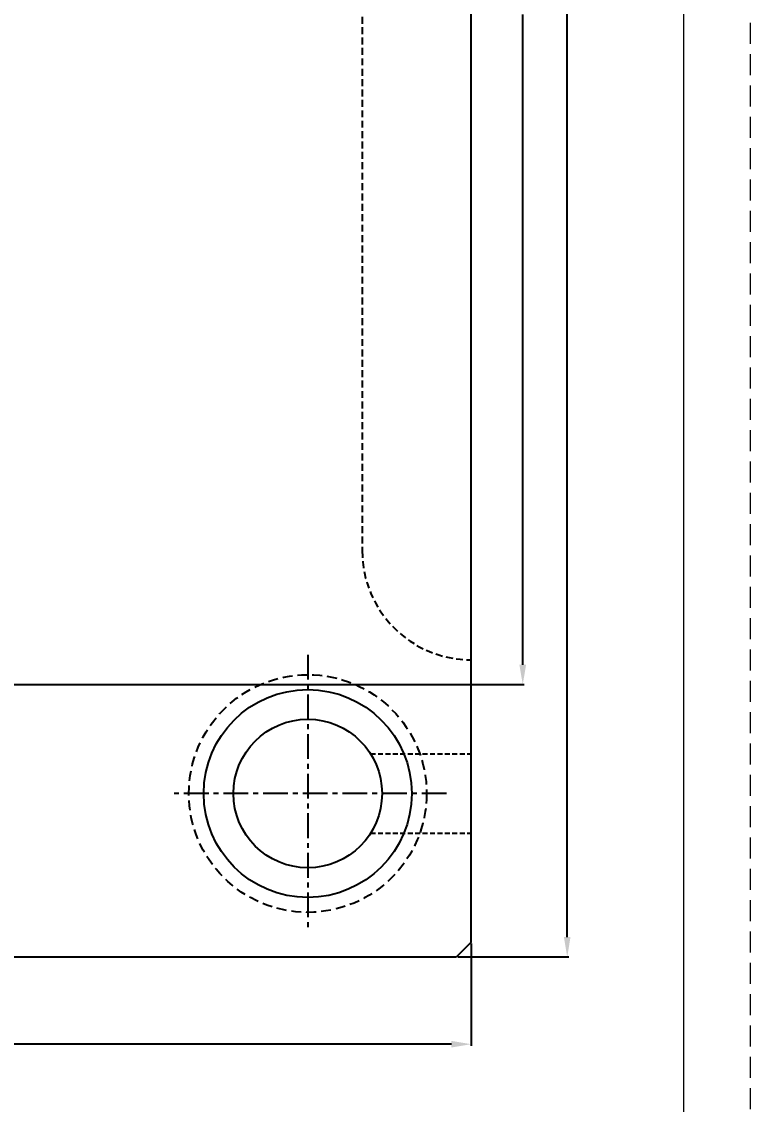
# Model space of a CAD drawing. Header units: millimetres. Extents: x 27275 to 28529, y -21406 to -20519.
# Drawn here: x 28381.9 to 28529, y -21006.1 to -20787.4 of the extents above; entities that cross this region are included whole.
import ezdxf

# ---------------------------------------------------------------- set-up
doc = ezdxf.new("R2010")
doc.units = ezdxf.units.MM
doc.header["$LTSCALE"] = 8
for name, pattern in [('CENTER', [2, 1.25, -0.25, 0.25, -0.25]), ('DASHED', [0.75, 0.5, -0.25]), ('HIDDEN', [0.375, 0.25, -0.125])]:
    doc.linetypes.add(name, pattern=pattern)
doc.layers.get('DEFPOINTS').update_dxf_attribs({"color": 6})
doc.layers.add('cen', color=1, linetype='CENTER')
doc.layers.add('hidden', color=4, linetype='HIDDEN')
doc.layers.add('dim', color=3, linetype='Continuous', lineweight=15)
doc.layers.add('MBOM-ASSIS-LAYER', color=71, linetype='Continuous', lineweight=9)
doc.styles.get("Standard").update_dxf_attribs({"font": 'txt.shx', "width": 0.8, "bigfont": 'chineset.shx'})
doc.dimstyles.new('ISO-25', dxfattribs={"dimtxt": 5, "dimasz": 4, "dimexe": 0.3, "dimexo": 0.3, "dimtad": 0, "dimzin": 1, "dimdsep": 46, "dimtxsty": 'Standard', "dimcen": 0, "dimclrd": 3, "dimclre": 3, "dimclrt": 3, "dimazin": 0, "dimtfac": 1, "dimtofl": 0, "dimtmove": 0, "dimatfit": 0, "dimfxl": 0, "dimarcsym": 0})

# ---------------------------------------------------------------- blocks, each defined once
blk = doc.blocks.new('*D26269')
at = {"layer": 'DEFPOINTS', "color": 0}
for p in [(28122.64, -20973.29), (28472.64, -20973.29), (28122.64, -20993.92)]:
    blk.add_point(p, dxfattribs=at)
at = {"layer": 'dim', "color": 3, "lineweight": -2}
for p, q in [((28122.64, -20973.59), (28122.64, -20994.22)), ((28472.64, -20973.59), (28472.64, -20994.22)), ((28126.64, -20993.92), (28288.02, -20993.92)), ((28468.64, -20993.92), (28307.27, -20993.92))]:
    blk.add_line(p, q, dxfattribs=at)
at = {"layer": 'dim', "color": 3}
for points in [[(28126.64, -20993.25), (28126.64, -20994.58), (28122.64, -20993.92)], [(28468.64, -20994.58), (28468.64, -20993.25), (28472.64, -20993.92)]]:
    blk.add_solid(points, dxfattribs=at)
at = {"layer": 'dim', "color": 3, "insert": (28297.64, -20993.92), "char_height": 5, "attachment_point": 5}
blk.add_mtext('350.00', dxfattribs=at)
blk = doc.blocks.new('*D26270')
at = {"layer": 'DEFPOINTS', "color": 0}
for p in [(28469.64, -20576.29), (28492.03, -20576.29), (28469.64, -20976.29)]:
    blk.add_point(p, dxfattribs=at)
at = {"layer": 'dim', "color": 3, "lineweight": -2}
for p, q in [((28469.94, -20576.29), (28492.33, -20576.29)), ((28492.03, -20580.29), (28492.03, -20766.99)), ((28492.03, -20972.29), (28492.03, -20785.58)), ((28469.94, -20976.29), (28492.33, -20976.29))]:
    blk.add_line(p, q, dxfattribs=at)
at = {"layer": 'dim', "color": 3}
for points in [[(28492.69, -20580.29), (28491.36, -20580.29), (28492.03, -20576.29)], [(28491.36, -20972.29), (28492.69, -20972.29), (28492.03, -20976.29)]]:
    blk.add_solid(points, dxfattribs=at)
at = {"layer": 'dim', "color": 3, "insert": (28492.03, -20776.29), "char_height": 5, "attachment_point": 5, "rotation": 90}
blk.add_mtext('400.00', dxfattribs=at)
blk = doc.blocks.new('*D26272')
at = {"layer": 'DEFPOINTS', "color": 0}
for p in [(28368.64, -20631.29), (28483.05, -20631.29), (28368.64, -20921.29)]:
    blk.add_point(p, dxfattribs=at)
at = {"layer": 'dim', "color": 3, "lineweight": -2}
for p, q in [((28368.94, -20631.29), (28483.35, -20631.29)), ((28483.05, -20635.29), (28483.05, -20766.66)), ((28483.05, -20917.29), (28483.05, -20785.91)), ((28368.94, -20921.29), (28483.35, -20921.29))]:
    blk.add_line(p, q, dxfattribs=at)
at = {"layer": 'dim', "color": 3}
for points in [[(28483.72, -20635.29), (28482.38, -20635.29), (28483.05, -20631.29)], [(28482.38, -20917.29), (28483.72, -20917.29), (28483.05, -20921.29)]]:
    blk.add_solid(points, dxfattribs=at)
at = {"layer": 'dim', "color": 3, "insert": (28483.05, -20776.29), "char_height": 5, "attachment_point": 5, "rotation": 90}
blk.add_mtext('290.00', dxfattribs=at)
blk = doc.blocks.new('20100617.142056')
at = {"layer": 'MBOM-ASSIS-LAYER', "linetype": 'DASHED'}
blk.add_line((0, 0), (0, 841), dxfattribs=at)
at = {"layer": 'MBOM-ASSIS-LAYER'}
blk.add_line((-12.7, 12.7), (-12.7, 828.3), dxfattribs=at)

msp = doc.modelspace()

# ---------------------------------------------------------------- linework, layer by layer
for p, q in [((28472.642, -20973.286), (28472.642, -20579.286)), ((28472.642, -20973.286), (28469.642, -20976.286)), ((28125.642, -20976.286), (28469.642, -20976.286))]:
    msp.add_line(p, q)
at = {"color": 8, "linetype": 'HIDDEN', "ltscale": 0.7}
msp.add_line((28450.642, -20658.286), (28450.642, -20894.286), dxfattribs=at)
at = {"color": 8, "linetype": 'HIDDEN', "ltscale": 0.5}
for p, q in [((28452.331, -20935.286), (28472.642, -20935.286)), ((28452.331, -20951.286), (28472.642, -20951.286))]:
    msp.add_line(p, q, dxfattribs=at)
for radius in [21, 15]:
    msp.add_circle((28439.642, -20943.286), radius)
at = {"color": 8, "linetype": 'HIDDEN', "ltscale": 0.7}
msp.add_arc((28472.642, -20894.286), 22, 180, 270, dxfattribs=at)
at = {"layer": 'cen', "ltscale": 0.5}
for p, q in [((28439.642, -20915.286), (28439.642, -20971.286)), ((28467.642, -20943.286), (28411.642, -20943.286))]:
    msp.add_line(p, q, dxfattribs=at)
at = {"layer": 'dim'}
msp.add_line((28472.642, -20916.286), (28472.642, -20916.286), dxfattribs=at)
at = {"layer": 'hidden'}
msp.add_circle((28439.642, -20943.286), 24, dxfattribs=at)

# ---------------------------------------------------------------- block references
at = {"layer": 'MBOM-ASSIS-LAYER', "xscale": 1.054948194158051, "yscale": 1.054948194158051, "zscale": 1.054948194158051}
msp.add_blockref('20100617.142056', (28529, -21405.8), dxfattribs=at)

# ---------------------------------------------------------------- dimensions: what is measured, and where the dimension line sits
at = {"layer": 'dim'}
for base, p1, p2, angle, picture, middle in [((28492.028, -20576.286), (28469.642, -20976.286), (28469.642, -20576.286), 90, '*D26270', (28492.028, -20776.286)), ((28122.642, -20993.917), (28472.642, -20973.286), (28122.642, -20973.286), 180, '*D26269', (28297.642, -20993.917))]:
    dim = msp.add_linear_dim(base=base, p1=p1, p2=p2, angle=angle, dimstyle='ISO-25', dxfattribs=at)
    dim.commit()
    dim.dimension.update_dxf_attribs({"geometry": picture, "text_midpoint": middle, "dimtype": 160})
dim = msp.add_linear_dim(base=(28483.05, -20631.286), p1=(28368.642, -20921.286), p2=(28368.642, -20631.286), angle=90, dimstyle='ISO-25', dxfattribs=at)
dim.commit()
dim.dimension.update_dxf_attribs({"geometry": '*D26272', "text_midpoint": (28483.05, -20776.286)})

doc.saveas('drawing.dxf')
